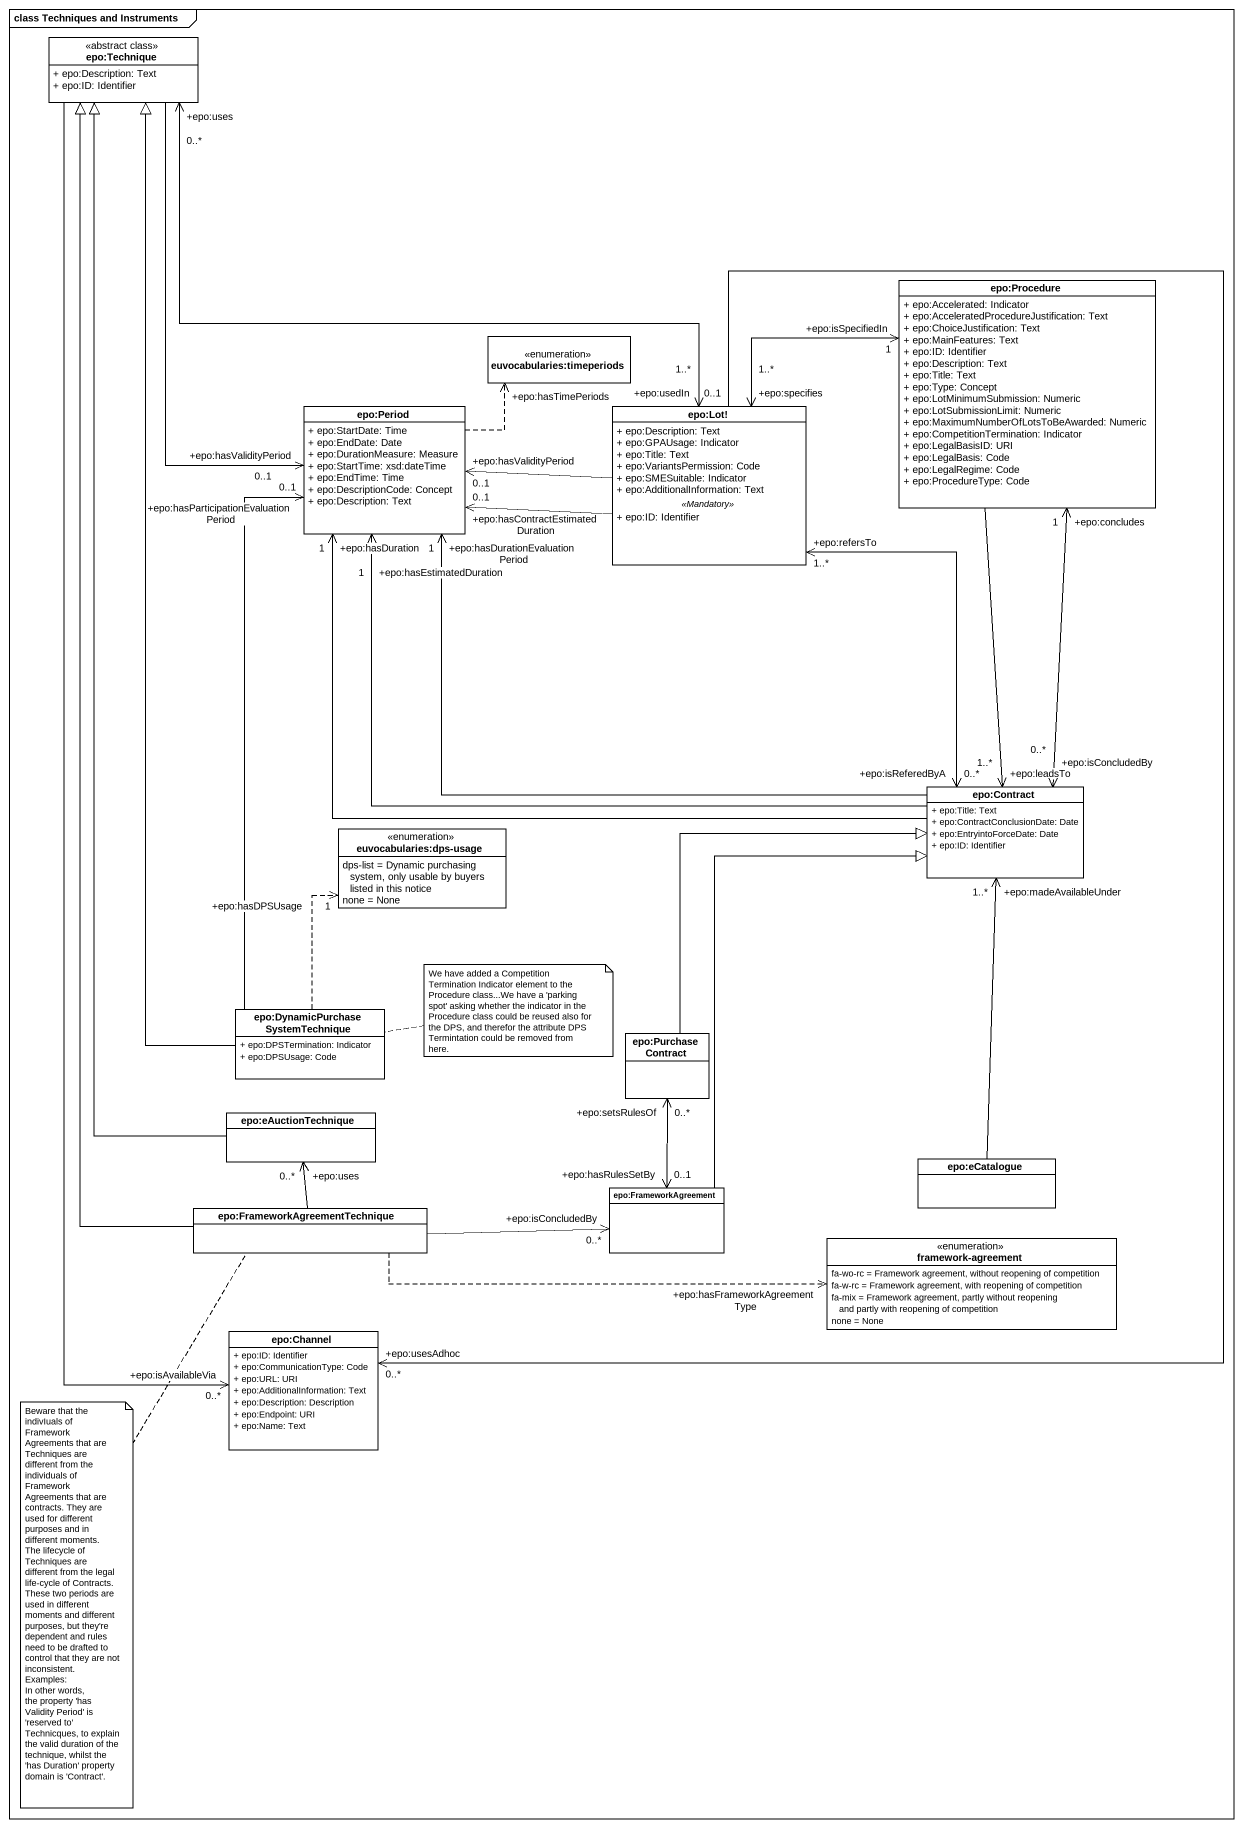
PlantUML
@startuml
mainframe class Techniques and Instruments
hide circle
hide empty members
skinparam classAttributeIconSize 0
class "epo:Technique" as epo_Technique <<abstract class>> {
  + epo:Description: Text
  + epo:ID: Identifier
}
class "epo:Procedure" as epo_Procedure {
  + epo:Accelerated: Indicator
  + epo:AcceleratedProcedureJustification: Text
  + epo:ChoiceJustification: Text
  + epo:MainFeatures: Text
  + epo:ID: Identifier
  + epo:Description: Text
  + epo:Title: Text
  + epo:Type: Concept
  + epo:LotMinimumSubmission: Numeric
  + epo:LotSubmissionLimit: Numeric
  + epo:MaximumNumberOfLotsToBeAwarded: Numeric
  + epo:CompetitionTermination: Indicator
  + epo:LegalBasisID: URI
  + epo:LegalBasis: Code
  + epo:LegalRegime: Code
  + epo:ProcedureType: Code
}
enum "euvocabularies:timeperiods" as euvocabularies_timeperiods
class "epo:Period" as epo_Period {
  + epo:StartDate: Time
  + epo:EndDate: Date
  + epo:DurationMeasure: Measure
  + epo:StartTime: xsd:dateTime
  + epo:EndTime: Time
  + epo:DescriptionCode: Concept
  + epo:Description: Text
}
class "epo:Lot!" as epo_Lot {
  + epo:Description: Text
  + epo:GPAUsage: Indicator
  + epo:Title: Text
  + epo:VariantsPermission: Code
  + epo:SMESuitable: Indicator
  + epo:AdditionalInformation: Text
  .. <<Mandatory>> ..
  + epo:ID: Identifier
}
class "epo:Contract" as epo_Contract {
  + epo:Title: Text
  + epo:ContractConclusionDate: Date
  + epo:EntryintoForceDate: Date
  + epo:ID: Identifier
}
enum "euvocabularies:dps-usage" as euvocabularies_dps_usage {
  dps-list = Dynamic purchasing system, only usable by buyers listed in this notice
  none = None
}
class "epo:DynamicPurchaseSystemTechnique" as epo_DynamicPurchaseSystemTec {
  + epo:DPSTermination: Indicator
  + epo:DPSUsage: Code
}
class "epo:PurchaseContract" as epo_PurchaseContract
class "epo:eAuctionTechnique" as epo_eAuctionTechnique
class "epo:FrameworkAgreement" as epo_FrameworkAgreement
class "epo:eCatalogue" as epo_eCatalogue
class "epo:FrameworkAgreementTechnique" as epo_FrameworkAgreementTechni
enum "framework-agreement" as framework_agreement {
  fa-wo-rc = Framework agreement, without reopening of competition
  fa-w-rc = Framework agreement, with reopening of competition
  fa-mix = Framework agreement, partly without reopening and partly with reopening of competition
  none = None
}
class "epo:Channel" as epo_Channel {
  + epo:ID: Identifier
  + epo:CommunicationType: Code
  + epo:URL: URI
  + epo:AdditionalInformation: Text
  + epo:Description: Description
  + epo:Endpoint: URI
  + epo:Name: Text
}
epo_Technique --> "+epo:hasValidityPeriod\n0..1" epo_Period
epo_Technique "+epo:uses\n0..*" <--> "+epo:usedIn\n1..*" epo_Lot
epo_Technique --> "+epo:isAvailableVia\n0..*" epo_Channel
epo_Procedure "+epo:isSpecifiedIn\n1" <-left-> "+epo:specifies\n1..*" epo_Lot
epo_Procedure --> "+epo:leadsTo\n1..*" epo_Contract
epo_Procedure "+epo:concludes\n1" <--> "+epo:isConcludedBy\n0..*" epo_Contract
epo_Period .up.> "+epo:hasTimePeriods" euvocabularies_timeperiods
epo_Lot -left-> "+epo:hasValidityPeriod\n0..1" epo_Period
epo_Lot -left-> "+epo:hasContractEstimatedDuration\n0..1" epo_Period
epo_Lot "0..1" --> "+epo:usesAdhoc\n0..*" epo_Channel
epo_Contract -left-> "+epo:hasDuration\n1" epo_Period
epo_Contract -left-> "+epo:hasEstimatedDuration\n1" epo_Period
epo_Contract -left-> "+epo:hasDurationEvaluationPeriod\n1" epo_Period
epo_Contract "+epo:isReferedByA\n0..*" <-up-> "+epo:refersTo\n1..*" epo_Lot
epo_DynamicPurchaseSystemTec -up-|> epo_Technique
epo_DynamicPurchaseSystemTec -up-> "+epo:hasParticipationEvaluationPeriod\n0..1" epo_Period
epo_DynamicPurchaseSystemTec .up.> "+epo:hasDPSUsage\n1" euvocabularies_dps_usage
epo_PurchaseContract -up-|> epo_Contract
epo_PurchaseContract "+epo:setsRulesOf\n0..*" <--> "+epo:hasRulesSetBy\n0..1" epo_FrameworkAgreement
epo_eAuctionTechnique -up-|> epo_Technique
epo_FrameworkAgreement -up-|> epo_Contract
epo_eCatalogue -up-> "+epo:madeAvailableUnder\n1..*" epo_Contract
epo_FrameworkAgreementTechni -up-|> epo_Technique
epo_FrameworkAgreementTechni -up-> "+epo:uses\n0..*" epo_eAuctionTechnique
epo_FrameworkAgreementTechni -right-> "+epo:isConcludedBy\n0..*" epo_FrameworkAgreement
epo_FrameworkAgreementTechni .right.> "+epo:hasFrameworkAgreementType" framework_agreement
note right of epo_DynamicPurchaseSystemTec : We have added a Competition Termination Indicator element to the Procedure class...We have a 'parking spot' asking whether the indicator in the Procedure class could be reused also for the DPS, and therefor the attribute DPS Termintation could be removed from here.
note bottom of epo_FrameworkAgreementTechni
  Beware that the indivIuals of Framework Agreements that are Techniques are different from the individuals of Framework Agreements that are contracts. They are used for different purposes and in different moments.
  The lifecycle of Techniques are different from the legal life-cycle of Contracts. These two periods are used in different moments and different purposes, but they're dependent and rules need to be drafted to control that they are not inconsistent.
  Examples:
  In other words,
  the property 'has Validity Period' is 'reserved to' Technicques, to explain the valid duration of the technique, whilst the 'has Duration' property domain is 'Contract'.
end note
@enduml
